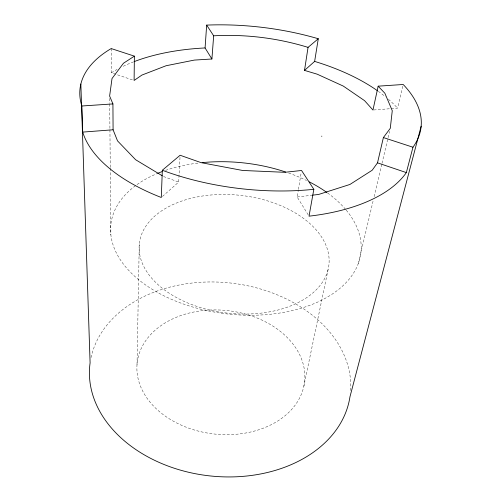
<?xml version="1.0" encoding="UTF-8"?>
<svg xmlns="http://www.w3.org/2000/svg" width="502" height="502" viewBox="0 0 502 502"><rect width="100%" height="100%" fill="white"/><g stroke="black" fill="none" stroke-linecap="round" stroke-linejoin="round"><path stroke-width="0.38" stroke-dasharray="2.51 1.88" d="M137.021 364.452L139.255 244.455M162.447 196.458L178.681 182.057L180.036 156.787M308.209 214.85L297.171 196.991L298.295 190.176M298.42 189.417L301.169 172.757M303.854 386.239A84.242 62.06 6.4 0 0 190.741 312.677A84.242 62.06 6.4 0 0 168.051 417.997A84.242 62.06 6.4 0 0 303.854 386.239L328.302 268.595A95.38 59.236 6.4 0 0 197.945 196.79A95.38 59.236 6.4 0 0 176.133 297.385A95.38 59.236 6.4 0 0 328.302 268.595M358.302 263.506L373.212 200.474M374.109 196.671L381.834 164.016M382.016 163.257L389.565 131.361M373.733 109.969L397.54 108.156L403.188 84.493M297.171 196.991L311.773 195.259M111.206 48.562L111.388 72.777L133.369 80.213M163.495 176.528L178.681 182.057M109.649 98.405L109.693 103.111M109.7 103.895L109.925 128.989M109.932 129.773L110.271 167.417M110.277 168.201L110.873 234.861M91.038 357.593A131.053 96.999 6.4 0 1 233.562 283.373A131.053 96.999 6.4 0 1 350.616 390.707M111.388 72.777A167.875 83.671 6.4 0 1 117.104 69.433M123.247 66.289A167.875 83.671 6.4 0 1 133.482 61.884M378.332 91.351A167.875 83.671 6.4 0 1 385.379 96.723M388.391 99.258A167.875 83.671 6.4 0 1 397.54 108.156M346.242 210.162A125.814 75.965 6.4 0 1 302.097 307.933A125.814 75.965 6.4 0 1 133.858 275.516A125.814 75.965 6.4 0 1 156.881 173.673M165.534 170.373A125.814 75.965 6.4 0 1 198.334 163.05M288.637 173.033A125.814 75.965 6.4 0 1 306.54 180.494M327.561 192.975A125.814 75.965 6.4 0 1 345.734 209.554"/><path stroke-width="0.75" d="M134.385 56.142L134.103 80.464L141.909 75.074L166.099 65.737L194.305 60.089L211.907 58.998L213.664 35.811L206.667 25.1A171.596 81.349 6.4 0 1 318.281 38.742L314.635 61.407L304.513 70.393L317.201 74.189L343.28 86.074L364.559 100.645L372.961 110.026L378.163 86.168L403.188 84.493A171.596 81.349 6.4 0 1 412.964 147.23L406.35 172.6A167.875 83.671 6.4 0 1 309.025 216.174L313.838 189.317L301.545 170.485L284.76 172.305L242.579 170.46L201.164 162.667L180.118 155.256L162.334 170.253L161.286 197.487A167.875 83.671 6.4 0 1 82.711 132.095L81.857 105.997A171.596 81.349 6.4 0 1 111.206 48.562L134.385 56.142L123.448 63.252L112.015 78.525L109.624 96.051L112.925 103.92L113.088 129.786L117.531 140.893L135.634 159.736L162.171 175.731M211.907 58.998L205.08 47.954L206.667 25.1M304.513 70.393L308.052 47.37L318.281 38.742M321.751 136.431L321.807 136.111M312.539 195.165L318.688 194.437L349.932 184.454L372.183 170.241L377.51 162.843L383.39 137.561L390.28 128.324L392.269 110.722L384.883 93.265L378.163 86.168M421.147 126.222L349.95 396.844A131.053 96.999 6.4 0 1 206.065 475.45A131.053 96.999 6.4 0 1 90.096 362.883L80.853 84.022M82.711 132.095L113.088 129.786M81.857 105.997L112.925 103.92M213.664 35.811C245.415 34.054 277.644 38.026 308.052 47.37M383.39 137.561L412.964 147.23M377.51 162.843L406.35 172.6M313.838 189.317A171.596 81.349 6.4 0 1 162.334 170.253M134.235 61.589A167.875 83.671 6.4 0 1 205.08 47.954M314.635 61.407A167.875 83.671 6.4 0 1 377.667 90.875M157.615 173.366A125.814 75.965 6.4 0 1 162.064 171.615M202.149 162.635A125.814 75.965 6.4 0 1 285.651 172.01M309.32 181.881A125.814 75.965 6.4 0 1 326.921 192.517"/></g></svg>
